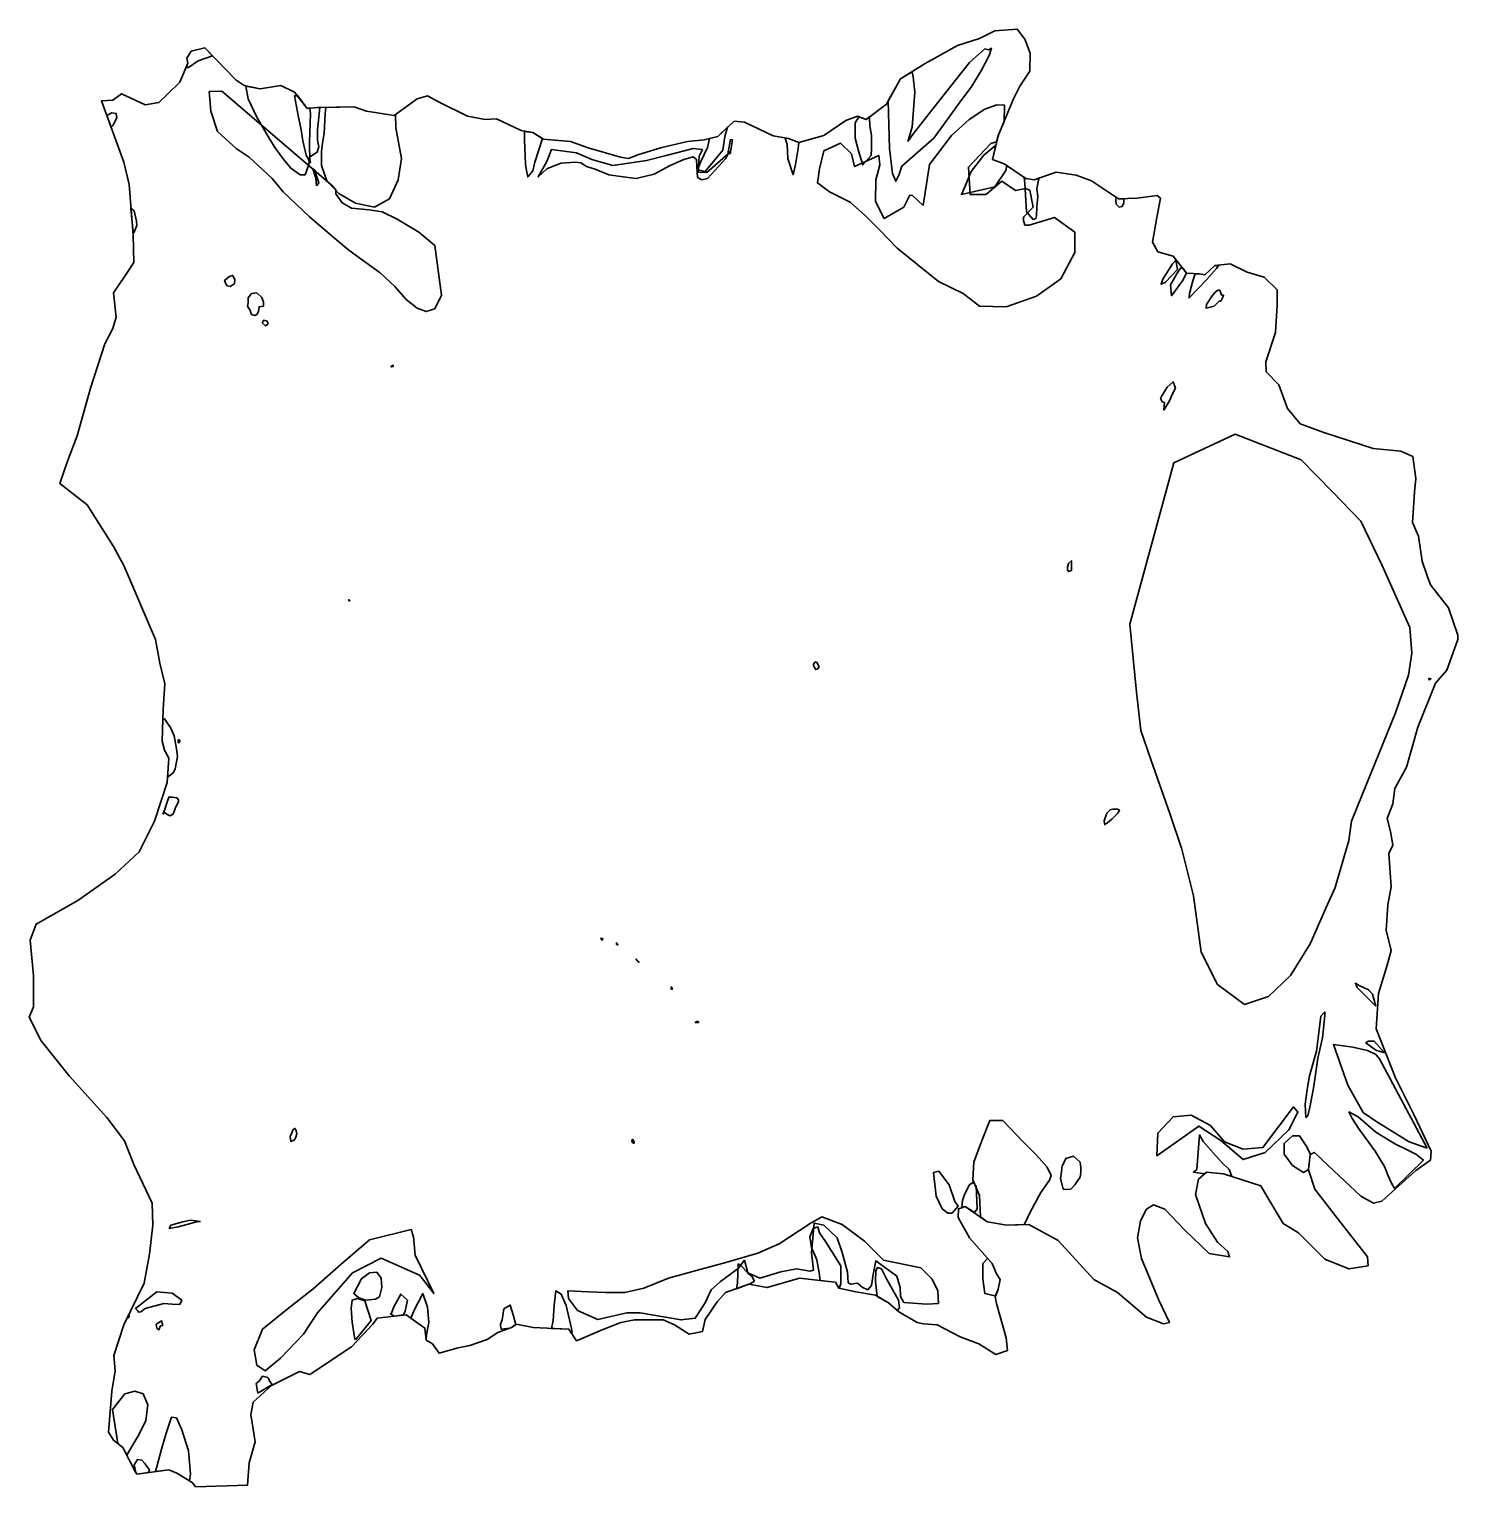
# Model space of a CAD drawing. Extents: x 0 to 2610, y -2663 to 0.
import ezdxf

# ---------------------------------------------------------------- set-up
doc = ezdxf.new("R2010")
doc.units = 0
doc.linetypes.add('Solid', pattern=[0])
for name, color, linetype in [('zone_0_q2', 7, 'Continuous'), ('zone_10_q1', 7, 'Continuous'), ('zone_11_q1', 7, 'Continuous'), ('zone_12_q1', 7, 'Continuous'), ('zone_13_q1', 7, 'Continuous'), ('zone_14_q1', 7, 'Continuous'), ('zone_15_q1', 7, 'Continuous'), ('zone_16_q2', 7, 'Continuous'), ('zone_17_q2', 7, 'Continuous'), ('zone_18_q2', 7, 'Continuous'), ('zone_19_q2', 7, 'Continuous'), ('zone_1_q1', 7, 'Continuous'), ('zone_20_q2', 7, 'Continuous'), ('zone_21_q1', 7, 'Continuous'), ('zone_22_q1', 7, 'Continuous'), ('zone_23_q1', 7, 'Continuous'), ('zone_24_q1', 7, 'Continuous'), ('zone_25_q1', 7, 'Continuous'), ('zone_26_q2', 7, 'Continuous'), ('zone_27_q1', 7, 'Continuous'), ('zone_28_q1', 7, 'Continuous'), ('zone_29_q2', 7, 'Continuous'), ('zone_2_q1', 7, 'Continuous'), ('zone_30_q2', 7, 'Continuous'), ('zone_31_q1', 7, 'Continuous'), ('zone_32_q1', 7, 'Continuous'), ('zone_3_q1', 7, 'Continuous'), ('zone_4_q1', 7, 'Continuous'), ('zone_5_q1', 7, 'Continuous'), ('zone_6_q1', 7, 'Continuous'), ('zone_7_q2', 7, 'Continuous'), ('zone_8_q3', 7, 'Continuous'), ('zone_9_q1', 7, 'Continuous')]:
    doc.layers.add(name, color=color, linetype=linetype)

msp = doc.modelspace()

# ---------------------------------------------------------------- linework, layer by layer
at = {"color": 0, "linetype": 'Solid', "lineweight": 35}
for points in [[(2610, -1111), (2610, -1114), (2610, -1115), (2590, -1171), (2569, -1195), (2537, -1275), (2516, -1348), (2495, -1387), (2491, -1415), (2481, -1442), (2487, -1466), (2491, -1491), (2484, -1506), (2488, -1567), (2482, -1600), (2479, -1646), (2488, -1683), (2481, -1710), (2465, -1762), (2461, -1826), (2496, -1916), (2530, -1984), (2561, -2050), (2560, -2066), (2533, -2085), (2471, -2141), (2456, -2145), (2433, -2132), (2373, -2076), (2348, -2052), (2340, -2056), (2337, -2084), (2349, -2119), (2390, -2173), (2445, -2243), (2446, -2259), (2411, -2265), (2367, -2247), (2319, -2199), (2291, -2182), (2261, -2132), (2250, -2113), (2182, -2091), (2151, -2088), (2136, -2101), (2131, -2129), (2149, -2182), (2171, -2216), (2190, -2233), (2193, -2243), (2156, -2237), (2111, -2194), (2075, -2156), (2054, -2148), (2041, -2156), (2030, -2177), (2025, -2208), (2032, -2246), (2064, -2322), (2083, -2363), (2072, -2365), (2041, -2353), (1988, -2308), (1945, -2284), (1880, -2213), (1826, -2184), (1786, -2185), (1750, -2179), (1710, -2151), (1698, -2155), (1697, -2171), (1718, -2208), (1759, -2255), (1767, -2274), (1774, -2284), (1770, -2302), (1765, -2315), (1767, -2328), (1785, -2391), (1787, -2414), (1766, -2421), (1735, -2402), (1701, -2389), (1659, -2367), (1634, -2365), (1622, -2363), (1589, -2343), (1570, -2327), (1546, -2313), (1510, -2307), (1479, -2300), (1473, -2289), (1461, -2288), (1407, -2282), (1348, -2299), (1315, -2293), (1272, -2308), (1257, -2325), (1235, -2357), (1230, -2379), (1206, -2384), (1179, -2367), (1158, -2358), (1106, -2358), (1081, -2363), (1047, -2376), (1000, -2396), (986, -2375), (921, -2372), (890, -2366), (881, -2372), (856, -2381), (837, -2394), (805, -2405), (784, -2409), (749, -2419), (737, -2402), (725, -2395), (723, -2373), (689, -2349), (667, -2351), (636, -2355), (628, -2366), (589, -2407), (513, -2458), (494, -2452), (443, -2478), (409, -2508), (405, -2531), (413, -2581), (402, -2619), (399, -2660), (304, -2663), (298, -2655), (270, -2638), (255, -2632), (197, -2640), (193, -2634), (171, -2591), (154, -2578), (145, -2563), (151, -2488), (157, -2451), (155, -2423), (173, -2367), (210, -2291), (220, -2238), (226, -2185), (225, -2145), (191, -2074), (174, -2031), (142, -1988), (73, -1912), (22, -1848), (0, -1805), (8, -1786), (8, -1729), (2, -1664), (13, -1635), (89, -1592), (157, -1544), (201, -1503), (229, -1447), (252, -1376), (255, -1332), (247, -1317), (243, -1301), (245, -1242), (248, -1196), (239, -1158), (231, -1115), (173, -980), (154, -945), (106, -869), (56, -830), (70, -789), (88, -743), (112, -656), (138, -575), (153, -547), (159, -526), (154, -482), (175, -451), (191, -426), (190, -376), (183, -284), (173, -243), (132, -131), (153, -130), (169, -118), (212, -138), (237, -134), (253, -119), (275, -97), (290, -62), (288, -53), (296, -40), (321, -34), (378, -93), (393, -103), (422, -109), (460, -103), (485, -115), (508, -145), (527, -143), (594, -142), (616, -150), (667, -158), (709, -127), (728, -122), (750, -134), (801, -159), (833, -165), (854, -164), (899, -185), (920, -189), (939, -201), (989, -205), (1021, -217), (1080, -234), (1095, -236), (1114, -229), (1156, -216), (1203, -205), (1233, -202), (1258, -196), (1288, -168), (1307, -170), (1359, -195), (1387, -200), (1406, -207), (1452, -194), (1492, -167), (1513, -159), (1529, -165), (1566, -137), (1592, -91), (1637, -63), (1696, -30), (1736, -17), (1764, -3), (1805, 0), (1819, -18), (1829, -44), (1828, -77), (1810, -104), (1798, -127), (1771, -193), (1760, -238), (1781, -246), (1821, -273), (1836, -275), (1876, -261), (1913, -267), (1941, -277), (1990, -310), (2024, -309), (2061, -304), (2067, -309), (2060, -344), (2052, -389), (2062, -407), (2090, -415), (2106, -435), (2114, -446), (2138, -447), (2148, -449), (2166, -432), (2194, -429), (2225, -444), (2256, -453), (2280, -476), (2280, -504), (2277, -554), (2259, -608), (2260, -626), (2283, -650), (2299, -693), (2322, -721), (2365, -737), (2455, -766), (2506, -771), (2528, -781), (2533, -821), (2531, -846), (2527, -901), (2538, -926), (2545, -972), (2554, -999), (2560, -1015), (2593, -1057), (2610, -1107), (2610, -1111)], [(287, -70), (290, -62), (288, -53), (296, -40), (321, -34), (335, -49), (309, -58), (291, -70), (287, -70)], [(1605, -205), (1614, -193), (1644, -154), (1692, -93), (1718, -61), (1746, -36), (1753, -38), (1758, -35), (1754, -48), (1740, -75), (1722, -104), (1699, -135), (1653, -199), (1594, -250), (1589, -267), (1583, -278), (1577, -264), (1572, -218), (1569, -131), (1592, -91), (1613, -78), (1615, -87), (1618, -115), (1613, -179), (1605, -205)], [(491, -122), (508, -145), (527, -143), (531, -143), (527, -184), (527, -203), (529, -215), (526, -225), (512, -234), (514, -244), (506, -230), (500, -204), (497, -184), (492, -161), (485, -122), (491, -122)], [(150, -179), (142, -158), (151, -153), (159, -154), (160, -162), (153, -176), (150, -179)], [(1243, -200), (1258, -196), (1276, -179), (1271, -196), (1267, -221), (1235, -260), (1221, -257), (1227, -242), (1239, -216), (1243, -200)], [(1516, -160), (1529, -165), (1534, -161), (1535, -162), (1536, -176), (1539, -195), (1539, -218), (1538, -231), (1523, -248), (1515, -222), (1509, -199), (1509, -179), (1509, -171), (1516, -160)], [(905, -187), (920, -189), (938, -200), (924, -243), (920, -259), (911, -270), (909, -261), (907, -247), (905, -202), (905, -187)], [(1381, -199), (1387, -200), (1406, -207), (1405, -218), (1400, -247), (1396, -266), (1386, -236), (1385, -211), (1381, -199)], [(1766, -212), (1760, -238), (1781, -246), (1786, -249), (1784, -258), (1764, -288), (1703, -302), (1710, -287), (1721, -260), (1744, -230), (1766, -212)], [(1818, -271), (1821, -273), (1836, -275), (1845, -272), (1844, -275), (1841, -292), (1843, -306), (1841, -325), (1840, -341), (1839, -346), (1834, -348), (1822, -334), (1819, -282), (1818, -271)], [(1986, -307), (1990, -310), (2000, -310), (2000, -317), (1997, -324), (1991, -325), (1986, -320), (1985, -313), (1986, -307)], [(190, -372), (186, -327), (192, -332), (196, -351), (197, -359), (191, -372), (190, -372)], [(2098, -439), (2076, -462), (2068, -466), (2071, -457), (2089, -429), (2095, -422), (2098, -439)], [(371, -468), (367, -470), (362, -469), (359, -465), (357, -459), (364, -453), (367, -451), (372, -450), (376, -458), (375, -465), (371, -468)], [(2108, -437), (2114, -446), (2113, -448), (2107, -460), (2087, -487), (2085, -467), (2097, -446), (2104, -436), (2108, -437)], [(2130, -447), (2138, -447), (2148, -449), (2166, -432), (2173, -432), (2169, -437), (2151, -458), (2119, -491), (2120, -483), (2126, -460), (2130, -447)], [(2178, -486), (2182, -486), (2182, -487), (2177, -497), (2174, -497), (2165, -506), (2150, -510), (2151, -503), (2161, -487), (2167, -480), (2172, -477), (2175, -477), (2178, -486)], [(406, -521), (404, -514), (399, -506), (400, -500), (400, -491), (406, -483), (416, -482), (425, -490), (428, -499), (428, -506), (420, -507), (419, -515), (418, -518), (416, -521), (413, -523), (406, -521)], [(436, -536), (436, -539), (432, -542), (426, -537), (426, -536), (428, -532), (431, -532), (434, -533), (436, -536)], [(2559, -1187), (2559, -1188), (2558, -1189), (2557, -1188), (2557, -1186), (2558, -1186), (2559, -1186), (2561, -1187), (2559, -1187)], [(253, -1367), (255, -1332), (247, -1317), (243, -1301), (244, -1260), (247, -1260), (259, -1277), (265, -1291), (269, -1315), (271, -1329), (267, -1351), (264, -1358), (254, -1366), (253, -1367)], [(274, -1298), (275, -1299), (275, -1300), (274, -1303), (273, -1304), (272, -1303), (272, -1299), (274, -1298)], [(244, -1434), (247, -1427), (255, -1403), (261, -1403), (270, -1404), (273, -1408), (273, -1411), (267, -1424), (263, -1434), (257, -1437), (252, -1435), (248, -1431), (244, -1434)], [(2460, -1785), (2440, -1765), (2426, -1751), (2423, -1743), (2430, -1747), (2447, -1755), (2454, -1763), (2460, -1785)], [(2367, -1795), (2367, -1802), (2363, -1843), (2354, -1880), (2347, -1931), (2340, -1967), (2336, -1985), (2332, -1988), (2331, -1964), (2335, -1937), (2339, -1912), (2352, -1867), (2356, -1833), (2360, -1803), (2367, -1795)], [(2476, -1870), (2460, -1865), (2442, -1852), (2446, -1849), (2457, -1849), (2476, -1870)], [(2494, -2118), (2489, -2108), (2483, -2095), (2476, -2078), (2459, -2050), (2429, -2009), (2417, -1990), (2411, -1978), (2428, -1987), (2460, -2015), (2496, -2037), (2515, -2046), (2533, -2055), (2547, -2066), (2494, -2118)], [(2197, -2096), (2182, -2091), (2151, -2088), (2147, -2091), (2127, -2088), (2133, -2083), (2138, -2020), (2145, -2032), (2178, -2070), (2192, -2083), (2197, -2096)], [(2341, -2056), (2340, -2056), (2337, -2083), (2328, -2089), (2308, -2076), (2293, -2055), (2293, -2036), (2308, -2022), (2321, -2022), (2334, -2042), (2341, -2056)], [(1686, -2163), (1678, -2163), (1668, -2155), (1657, -2132), (1652, -2089), (1662, -2086), (1681, -2111), (1691, -2142), (1697, -2150), (1686, -2163)], [(1727, -2162), (1710, -2151), (1704, -2153), (1705, -2140), (1709, -2129), (1718, -2111), (1724, -2107), (1730, -2113), (1732, -2155), (1727, -2162)], [(1480, -2300), (1479, -2300), (1473, -2289), (1461, -2288), (1445, -2286), (1443, -2272), (1439, -2248), (1429, -2226), (1426, -2206), (1432, -2191), (1441, -2188), (1444, -2199), (1455, -2215), (1483, -2259), (1483, -2292), (1480, -2300)], [(1316, -2293), (1315, -2293), (1292, -2301), (1294, -2291), (1295, -2256), (1297, -2256), (1304, -2262), (1314, -2274), (1320, -2278), (1325, -2287), (1316, -2293)], [(1586, -2341), (1570, -2327), (1549, -2315), (1546, -2288), (1547, -2268), (1550, -2262), (1557, -2265), (1566, -2283), (1588, -2322), (1590, -2336), (1586, -2341)], [(1751, -2246), (1759, -2255), (1767, -2274), (1774, -2284), (1770, -2302), (1766, -2314), (1764, -2314), (1746, -2310), (1742, -2283), (1742, -2269), (1742, -2255), (1751, -2246)], [(640, -2316), (633, -2320), (615, -2322), (602, -2318), (593, -2310), (607, -2283), (622, -2272), (635, -2271), (643, -2282), (644, -2299), (640, -2316)], [(684, -2349), (667, -2351), (660, -2347), (662, -2346), (666, -2334), (679, -2311), (691, -2322), (687, -2342), (684, -2349)], [(725, -2393), (723, -2373), (697, -2355), (704, -2339), (719, -2310), (728, -2335), (730, -2363), (726, -2385), (725, -2393)], [(990, -2382), (986, -2375), (954, -2374), (957, -2359), (959, -2331), (962, -2305), (972, -2311), (981, -2332), (991, -2374), (992, -2381), (990, -2382)], [(597, -2394), (595, -2393), (590, -2362), (588, -2337), (590, -2322), (600, -2319), (613, -2323), (625, -2359), (597, -2394)], [(889, -2367), (881, -2372), (878, -2373), (862, -2375), (861, -2367), (861, -2366), (863, -2361), (864, -2358), (867, -2338), (879, -2331), (884, -2349), (889, -2367)], [(418, -2492), (415, -2474), (420, -2470), (426, -2461), (436, -2463), (440, -2471), (444, -2476), (418, -2492)], [(293, -2652), (270, -2638), (255, -2632), (231, -2635), (234, -2624), (242, -2594), (250, -2565), (260, -2536), (269, -2537), (279, -2559), (291, -2597), (295, -2640), (293, -2652)], [(218, -2637), (197, -2640), (195, -2637), (192, -2623), (198, -2613), (206, -2614), (211, -2620), (220, -2632), (218, -2637)]]:
    msp.add_lwpolyline(points, close=True, dxfattribs=at)
at = {"layer": 'zone_0_q2', "color": 2, "linetype": 'Solid', "lineweight": 35}
msp.add_lwpolyline([(2074, -682), (2070, -681), (2067, -675), (2069, -670), (2079, -654), (2090, -644), (2094, -656), (2089, -666), (2083, -679), (2073, -696), (2074, -682)], close=True, dxfattribs=at)
at = {"layer": 'zone_10_q1', "color": 40, "linetype": 'Solid', "lineweight": 35}
msp.add_lwpolyline([(1174, -1754), (1173, -1754), (1173, -1751), (1173, -1750), (1174, -1750), (1174, -1752), (1175, -1754), (1174, -1754)], close=True, dxfattribs=at)
at = {"layer": 'zone_11_q1', "color": 40, "linetype": 'Solid', "lineweight": 35}
msp.add_lwpolyline([(1112, -1703), (1109, -1700), (1109, -1699), (1114, -1704), (1114, -1705), (1112, -1703)], close=True, dxfattribs=at)
at = {"layer": 'zone_12_q1', "color": 40, "linetype": 'Solid', "lineweight": 35}
msp.add_lwpolyline([(1075, -1673), (1073, -1672), (1073, -1669), (1075, -1671), (1076, -1672), (1075, -1673)], close=True, dxfattribs=at)
at = {"layer": 'zone_13_q1', "color": 40, "linetype": 'Solid', "lineweight": 35}
msp.add_lwpolyline([(1047, -1664), (1046, -1664), (1045, -1662), (1044, -1661), (1048, -1661), (1047, -1664)], close=True, dxfattribs=at)
at = {"layer": 'zone_14_q1', "color": 40, "linetype": 'Solid', "lineweight": 35}
msp.add_lwpolyline([(1105, -2036), (1102, -2034), (1101, -2032), (1102, -2028), (1105, -2033), (1105, -2035), (1105, -2036)], close=True, dxfattribs=at)
at = {"layer": 'zone_15_q1', "color": 40, "linetype": 'Solid', "lineweight": 35}
msp.add_lwpolyline([(1433, -1163), (1433, -1161), (1435, -1157), (1436, -1156), (1439, -1157), (1443, -1165), (1441, -1168), (1440, -1169), (1437, -1170), (1433, -1163)], close=True, dxfattribs=at)
at = {"layer": 'zone_16_q2', "color": 2, "linetype": 'Solid', "lineweight": 35}
msp.add_lwpolyline([(1285, -202), (1281, -224), (1277, -224), (1281, -202), (1285, -202)], close=True, dxfattribs=at)
at = {"layer": 'zone_17_q2', "color": 2, "linetype": 'Solid', "lineweight": 35}
msp.add_lwpolyline([(1277, -227), (1277, -224), (1281, -224), (1281, -227), (1277, -227)], close=True, dxfattribs=at)
at = {"layer": 'zone_18_q2', "color": 2, "linetype": 'Solid', "lineweight": 35}
msp.add_lwpolyline([(1277, -228), (1273, -236), (1239, -273), (1229, -275), (1221, -271), (1220, -251), (1219, -238), (1213, -233), (1196, -238), (1171, -249), (1142, -265), (1109, -273), (1085, -270), (1059, -266), (1034, -256), (1018, -251), (1008, -244), (998, -243), (972, -245), (957, -250), (946, -255), (930, -270), (946, -242), (954, -220), (1000, -226), (1028, -238), (1066, -249), (1128, -240), (1164, -231), (1213, -218), (1230, -220), (1224, -232), (1222, -261), (1238, -262), (1277, -228)], close=True, dxfattribs=at)
at = {"layer": 'zone_19_q2', "color": 2, "linetype": 'Solid', "lineweight": 35}
msp.add_lwpolyline([(1661, -2328), (1640, -2329), (1598, -2326), (1592, -2315), (1591, -2299), (1585, -2278), (1547, -2250), (1542, -2275), (1539, -2295), (1532, -2303), (1522, -2298), (1513, -2291), (1501, -2293), (1496, -2290), (1495, -2271), (1485, -2235), (1476, -2208), (1452, -2185), (1434, -2181), (1429, -2235), (1433, -2267), (1426, -2269), (1402, -2265), (1373, -2270), (1335, -2282), (1313, -2272), (1307, -2249), (1295, -2264), (1263, -2288), (1246, -2303), (1235, -2327), (1217, -2355), (1191, -2358), (1116, -2345), (1092, -2345), (1039, -2357), (1002, -2341), (985, -2319), (984, -2305), (1022, -2307), (1053, -2308), (1088, -2308), (1123, -2300), (1168, -2282), (1221, -2267), (1273, -2253), (1331, -2236), (1370, -2219), (1427, -2182), (1448, -2170), (1485, -2184), (1526, -2214), (1561, -2249), (1629, -2263), (1649, -2283), (1660, -2304), (1661, -2328)], close=True, dxfattribs=at)
at = {"layer": 'zone_1_q1', "color": 40, "linetype": 'Solid', "lineweight": 35}
msp.add_lwpolyline([(2554, -2044), (2521, -2033), (2462, -1996), (2437, -1979), (2409, -1929), (2383, -1855), (2418, -1860), (2445, -1866), (2460, -1873), (2467, -1881), (2554, -2044)], close=True, dxfattribs=at)
at = {"layer": 'zone_20_q2', "color": 2, "linetype": 'Solid', "lineweight": 35}
msp.add_lwpolyline([(721, -2286), (713, -2276), (643, -2245), (591, -2272), (527, -2345), (501, -2384), (459, -2428), (431, -2451), (416, -2441), (411, -2413), (426, -2375), (471, -2339), (519, -2301), (570, -2256), (622, -2212), (698, -2193), (702, -2206), (705, -2240), (739, -2310), (721, -2286)], close=True, dxfattribs=at)
at = {"layer": 'zone_21_q1', "color": 40, "linetype": 'Solid', "lineweight": 35}
msp.add_lwpolyline([(179, -2606), (171, -2591), (162, -2584), (152, -2522), (175, -2493), (193, -2488), (208, -2493), (217, -2513), (213, -2542), (201, -2567), (179, -2604), (179, -2606)], close=True, dxfattribs=at)
at = {"layer": 'zone_22_q1', "color": 40, "linetype": 'Solid', "lineweight": 35}
msp.add_lwpolyline([(198, -2341), (194, -2337), (233, -2307), (261, -2309), (279, -2322), (275, -2330), (261, -2329), (246, -2328), (212, -2337), (204, -2343), (200, -2344), (198, -2341)], close=True, dxfattribs=at)
at = {"layer": 'zone_23_q1', "color": 40, "linetype": 'Solid', "lineweight": 35}
msp.add_lwpolyline([(181, -2349), (183, -2350), (182, -2354), (180, -2353), (181, -2349)], close=True, dxfattribs=at)
at = {"layer": 'zone_24_q1', "color": 40, "linetype": 'Solid', "lineweight": 35}
msp.add_lwpolyline([(240, -2369), (237, -2376), (233, -2373), (232, -2366), (242, -2360), (244, -2368), (240, -2369)], close=True, dxfattribs=at)
at = {"layer": 'zone_25_q1', "color": 40, "linetype": 'Solid', "lineweight": 35}
msp.add_lwpolyline([(313, -2178), (306, -2179), (288, -2184), (272, -2188), (256, -2191), (259, -2185), (281, -2179), (295, -2176), (313, -2178)], close=True, dxfattribs=at)
at = {"layer": 'zone_26_q2', "color": 2, "linetype": 'Solid', "lineweight": 35}
msp.add_lwpolyline([(488, -2012), (489, -2018), (487, -2024), (485, -2029), (478, -2032), (477, -2023), (480, -2016), (482, -2011), (485, -2009), (485, -2008), (488, -2012)], close=True, dxfattribs=at)
at = {"layer": 'zone_27_q1', "color": 40, "linetype": 'Solid', "lineweight": 35}
msp.add_lwpolyline([(542, -143), (594, -142), (616, -150), (667, -158), (669, -156), (670, -180), (680, -236), (674, -275), (658, -310), (631, -325), (596, -318), (566, -300), (544, -277), (534, -249), (534, -236), (534, -223), (536, -209), (539, -190), (541, -154), (542, -143)], close=True, dxfattribs=at)
at = {"layer": 'zone_28_q1', "color": 40, "linetype": 'Solid', "lineweight": 35}
msp.add_lwpolyline([(396, -104), (422, -109), (460, -103), (485, -115), (508, -145), (513, -144), (514, -155), (512, -206), (512, -220), (513, -231), (511, -247), (504, -266), (495, -266), (478, -254), (464, -237), (449, -216), (433, -190), (416, -161), (400, -127), (396, -104)], close=True, dxfattribs=at)
at = {"layer": 'zone_29_q2', "color": 2, "linetype": 'Solid', "lineweight": 35}
msp.add_lwpolyline([(525, -286), (529, -281), (521, -257), (518, -255), (524, -272), (525, -286)], close=True, dxfattribs=at)
at = {"layer": 'zone_2_q1', "color": 40, "linetype": 'Solid', "lineweight": 35}
msp.add_lwpolyline([(1965, -1454), (1964, -1446), (1969, -1432), (1975, -1426), (1980, -1425), (1988, -1425), (1992, -1427), (1989, -1432), (1982, -1439), (1978, -1443), (1970, -1450), (1968, -1451), (1966, -1452), (1965, -1454)], close=True, dxfattribs=at)
at = {"layer": 'zone_30_q2', "color": 2, "linetype": 'Solid', "lineweight": 35}
msp.add_lwpolyline([(560, -293), (555, -287), (352, -113), (329, -114), (332, -150), (344, -187), (378, -218), (402, -234), (410, -241), (444, -273), (464, -297), (512, -343), (558, -382), (584, -404), (615, -426), (641, -445), (668, -470), (689, -494), (709, -510), (725, -516), (741, -511), (742, -510), (753, -486), (741, -395), (712, -371), (672, -347), (645, -334), (621, -330), (589, -327), (572, -317), (560, -301), (560, -293)], close=True, dxfattribs=at)
at = {"layer": 'zone_31_q1', "color": 40, "linetype": 'Solid', "lineweight": 35}
msp.add_lwpolyline([(584, -1045), (584, -1044), (584, -1042), (586, -1044), (584, -1045)], close=True, dxfattribs=at)
at = {"layer": 'zone_32_q1', "color": 40, "linetype": 'Solid', "lineweight": 35}
msp.add_lwpolyline([(662, -617), (661, -616), (665, -614), (665, -616), (662, -617)], close=True, dxfattribs=at)
at = {"layer": 'zone_3_q1', "color": 40, "linetype": 'Solid', "lineweight": 35}
msp.add_lwpolyline([(1901, -990), (1903, -989), (1904, -989), (1904, -983), (1904, -978), (1904, -971), (1899, -976), (1897, -983), (1897, -989), (1898, -989), (1899, -991), (1901, -990)], close=True, dxfattribs=at)
at = {"layer": 'zone_4_q1', "color": 40, "linetype": 'Solid', "lineweight": 35}
msp.add_lwpolyline([(1633, -322), (1645, -247), (1685, -194), (1717, -165), (1746, -146), (1768, -138), (1782, -139), (1781, -169), (1771, -193), (1767, -206), (1757, -209), (1716, -252), (1719, -302), (1738, -302), (1748, -302), (1750, -300), (1777, -278), (1802, -295), (1820, -291), (1828, -294), (1834, -325), (1817, -343), (1816, -347), (1819, -358), (1827, -358), (1873, -344), (1910, -371), (1910, -408), (1885, -456), (1840, -488), (1785, -507), (1736, -506), (1706, -483), (1661, -461), (1586, -400), (1554, -367), (1528, -341), (1500, -316), (1462, -297), (1440, -281), (1444, -255), (1452, -222), (1482, -208), (1502, -228), (1508, -251), (1552, -231), (1554, -248), (1547, -275), (1546, -315), (1562, -346), (1598, -325), (1609, -303), (1614, -304), (1633, -322)], close=True, dxfattribs=at)
at = {"layer": 'zone_5_q1', "color": 40, "linetype": 'Solid', "lineweight": 35}
msp.add_lwpolyline([(1884, -2099), (1885, -2096), (1887, -2077), (1894, -2063), (1908, -2059), (1920, -2070), (1921, -2080), (1921, -2089), (1920, -2097), (1910, -2111), (1903, -2119), (1895, -2120), (1889, -2119), (1884, -2099)], close=True, dxfattribs=at)
at = {"layer": 'zone_6_q1', "color": 40, "linetype": 'Solid', "lineweight": 35}
msp.add_lwpolyline([(1818, -2184), (1786, -2185), (1750, -2179), (1738, -2170), (1736, -2131), (1724, -2102), (1726, -2070), (1740, -2032), (1755, -1994), (1779, -1994), (1816, -2033), (1840, -2057), (1860, -2079), (1867, -2094), (1864, -2103), (1848, -2125), (1829, -2161), (1819, -2182), (1818, -2184)], close=True, dxfattribs=at)
at = {"layer": 'zone_7_q2', "color": 2, "linetype": 'Solid', "lineweight": 35}
msp.add_lwpolyline([(2317, -1980), (2301, -2011), (2258, -2052), (2218, -2065), (2177, -2030), (2137, -2004), (2060, -2058), (2062, -2017), (2090, -1987), (2123, -1984), (2158, -2003), (2184, -2033), (2218, -2046), (2254, -2043), (2310, -1969), (2318, -1979), (2317, -1980)], close=True, dxfattribs=at)
at = {"layer": 'zone_8_q3', "color": 3, "linetype": 'Solid', "lineweight": 35}
msp.add_lwpolyline([(2386, -1568), (2369, -1606), (2340, -1671), (2304, -1729), (2264, -1767), (2220, -1782), (2171, -1745), (2141, -1686), (2127, -1583), (2106, -1498), (2084, -1433), (2050, -1336), (2031, -1281), (2023, -1211), (2011, -1087), (2091, -792), (2203, -740), (2324, -787), (2381, -845), (2433, -899), (2472, -980), (2522, -1093), (2526, -1140), (2520, -1180), (2496, -1249), (2427, -1418), (2416, -1447), (2411, -1482), (2386, -1568)], close=True, dxfattribs=at)
at = {"layer": 'zone_9_q1', "color": 40, "linetype": 'Solid', "lineweight": 35}
msp.add_lwpolyline([(1219, -1812), (1220, -1813), (1222, -1813), (1223, -1815), (1218, -1815), (1217, -1815), (1219, -1812)], close=True, dxfattribs=at)

doc.saveas('drawing.dxf')
